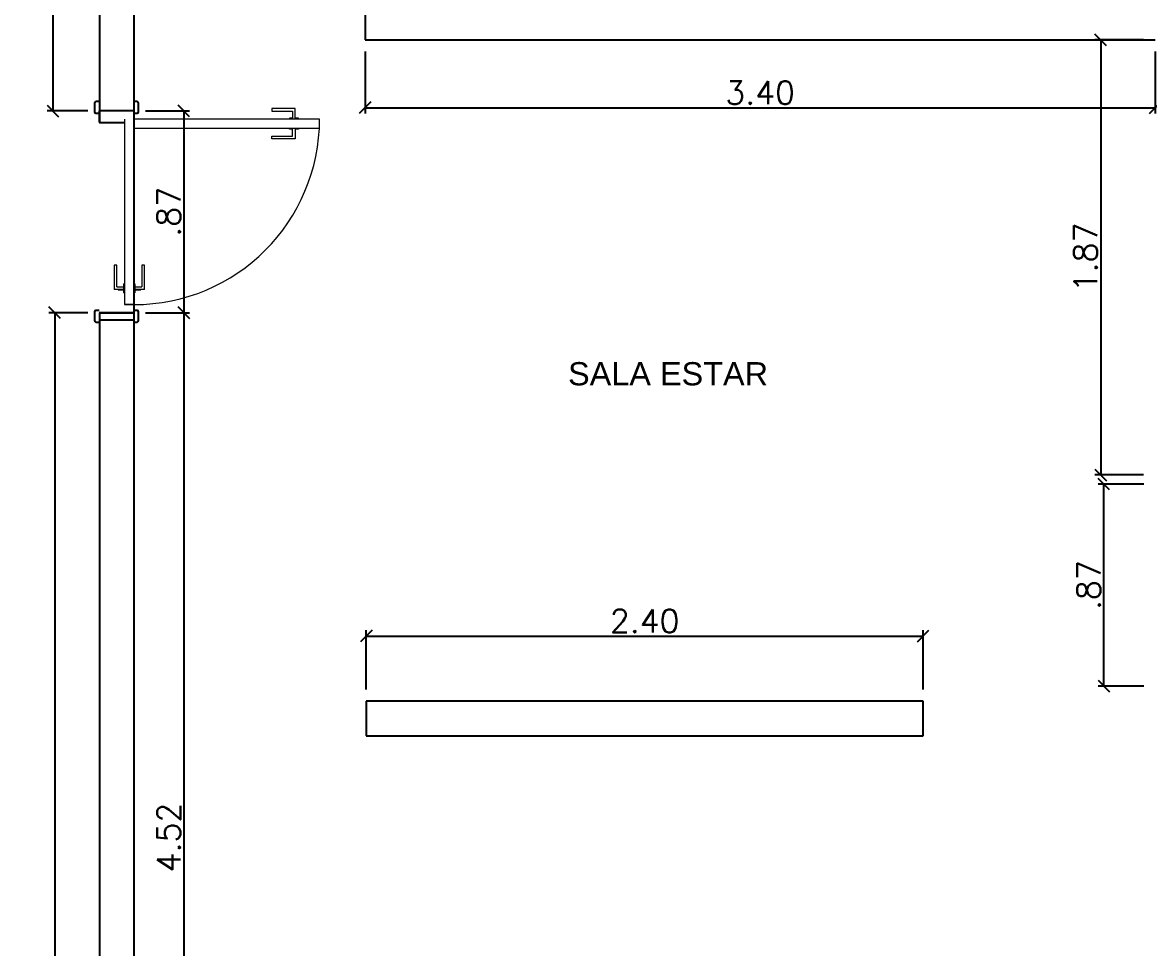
# Model space of a CAD drawing. Header units: metres. Extents: x 49881.8 to 49890.2, y 45902.3 to 45921.9.
# Drawn here: x 49881.775 to 49886.631, y 45906.676 to 45910.667 of the extents above; entities that cross this region are included whole.
import ezdxf

# ---------------------------------------------------------------- set-up
doc = ezdxf.new("R2010")
doc.units = ezdxf.units.M
doc.layers.add('A-FLOR-PATT', color=8, linetype='Continuous', lineweight=9)
doc.layers.add('ARQ-ALVNARIA (Paredes)', color=4, linetype='Continuous')
doc.layers.add('LEGENDAS', color=30, linetype='Continuous')
doc.styles.add('ROMANS', font='romans.shx')
doc.styles.get("Standard").update_dxf_attribs({"font": 'arial.ttf'})
doc.dimstyles.new('1-50', dxfattribs={"dimscale": 0.5, "dimtxt": 0.2, "dimasz": 0.1, "dimexe": 0.05, "dimexo": 0.1, "dimgap": 0.03, "dimtad": 1, "dimzin": 5, "dimdsep": 46, "dimtxsty": 'ROMANS', "dimblk": 'OBLIQUE', "dimcen": 0, "dimclrd": 256, "dimclre": 256, "dimclrt": 2, "dimadec": 0, "dimazin": 0, "dimtfac": 1, "dimtofl": 0, "dimtmove": 2, "dimatfit": 3, "dimfxl": 0.04, "dimtolj": 1, "dimtzin": 1, "dimarcsym": 0})

# ---------------------------------------------------------------- blocks, each defined once
blk = doc.blocks.new('_Oblique')
at = {"color": 0, "linetype": 'ByBlock', "lineweight": -2}
blk.add_line((-0.5, -0.5), (0.5, 0.5), dxfattribs=at)
blk = doc.blocks.new('*D93')
at = {"layer": 'Defpoints', "color": 0, "transparency": 16777216}
for p in [(49882.2554, 45910.2859), (49882.2554, 45909.4159), (49882.4704, 45909.4159)]:
    blk.add_point(p, dxfattribs=at)
at = {"layer": 'LEGENDAS', "lineweight": -2, "transparency": 16777216}
for p, q in [((49882.3054, 45910.2859), (49882.4954, 45910.2859)), ((49882.4704, 45910.2859), (49882.4704, 45909.4159)), ((49882.3054, 45909.4159), (49882.4954, 45909.4159))]:
    blk.add_line(p, q, dxfattribs=at)
at = {"layer": 'LEGENDAS', "lineweight": -2, "transparency": 16777216, "xscale": 0.05, "yscale": 0.05, "zscale": 0.05}
for p, rotation in [((49882.4704, 45910.2859), 90), ((49882.4704, 45909.4159), 270)]:
    blk.add_blockref('_Oblique', p, dxfattribs=dict(at, rotation=rotation))
at = {"layer": 'LEGENDAS', "color": 2, "transparency": 16777216, "insert": (49882.4054, 45909.8509), "char_height": 0.1, "attachment_point": 5, "rotation": 90, "style": 'ROMANS'}
blk.add_mtext('\\A1;.87', dxfattribs=at)
blk = doc.blocks.new('*D94')
at = {"layer": 'Defpoints', "color": 0, "transparency": 16777216}
for p in [(49882.2564, 45909.4159), (49882.2564, 45904.8918), (49882.4704, 45904.8918)]:
    blk.add_point(p, dxfattribs=at)
at = {"layer": 'LEGENDAS', "lineweight": -2, "transparency": 16777216}
for p, q in [((49882.3064, 45909.4159), (49882.4954, 45909.4159)), ((49882.4704, 45909.4159), (49882.4704, 45904.8918)), ((49882.3064, 45904.8918), (49882.4954, 45904.8918))]:
    blk.add_line(p, q, dxfattribs=at)
at = {"layer": 'LEGENDAS', "lineweight": -2, "transparency": 16777216, "xscale": 0.05, "yscale": 0.05, "zscale": 0.05}
for p, rotation in [((49882.4704, 45909.4159), 90), ((49882.4704, 45904.8918), 270)]:
    blk.add_blockref('_Oblique', p, dxfattribs=dict(at, rotation=rotation))
at = {"layer": 'LEGENDAS', "color": 2, "transparency": 16777216, "insert": (49882.4054, 45907.1538), "char_height": 0.1, "attachment_point": 5, "rotation": 90, "style": 'ROMANS'}
blk.add_mtext('\\A1;4.52', dxfattribs=at)
blk = doc.blocks.new('*D109')
at = {"layer": 'Defpoints', "color": 0, "transparency": 16777216}
for p in [(49882.1064, 45913.7518), (49881.906, 45910.2859), (49882.1064, 45910.2859)]:
    blk.add_point(p, dxfattribs=at)
at = {"layer": 'LEGENDAS', "lineweight": -2, "transparency": 16777216}
for p, q in [((49882.0564, 45913.7518), (49881.881, 45913.7518)), ((49881.906, 45913.7518), (49881.906, 45910.2859)), ((49882.0564, 45910.2859), (49881.881, 45910.2859))]:
    blk.add_line(p, q, dxfattribs=at)
at = {"layer": 'LEGENDAS', "lineweight": -2, "transparency": 16777216, "xscale": 0.05, "yscale": 0.05, "zscale": 0.05}
for p, rotation in [((49881.906, 45913.7518), 90), ((49881.906, 45910.2859), 270)]:
    blk.add_blockref('_Oblique', p, dxfattribs=dict(at, rotation=rotation))
at = {"layer": 'LEGENDAS', "color": 2, "transparency": 16777216, "insert": (49881.841, 45912.0188), "char_height": 0.1, "attachment_point": 5, "rotation": 90, "style": 'ROMANS'}
blk.add_mtext('\\A1;3.47', dxfattribs=at)
blk = doc.blocks.new('*D110')
at = {"layer": 'Defpoints', "color": 0, "transparency": 16777216}
for p in [(49882.1064, 45909.4159), (49881.914, 45902.5918), (49882.1064, 45902.5918)]:
    blk.add_point(p, dxfattribs=at)
at = {"layer": 'LEGENDAS', "lineweight": -2, "transparency": 16777216}
for p, q in [((49882.0564, 45909.4159), (49881.889, 45909.4159)), ((49881.914, 45909.4159), (49881.914, 45902.5918)), ((49882.0564, 45902.5918), (49881.889, 45902.5918))]:
    blk.add_line(p, q, dxfattribs=at)
at = {"layer": 'LEGENDAS', "lineweight": -2, "transparency": 16777216, "xscale": 0.05, "yscale": 0.05, "zscale": 0.05}
for p, rotation in [((49881.914, 45909.4159), 90), ((49881.914, 45902.5918), 270)]:
    blk.add_blockref('_Oblique', p, dxfattribs=dict(at, rotation=rotation))
at = {"layer": 'LEGENDAS', "color": 2, "transparency": 16777216, "insert": (49881.849, 45906.0038), "char_height": 0.1, "attachment_point": 5, "rotation": 90, "style": 'ROMANS'}
blk.add_mtext('\\A1;6.82', dxfattribs=at)
blk = doc.blocks.new('*D117')
at = {"layer": 'Defpoints', "color": 0, "transparency": 16777216}
for p in [(49886.4348, 45908.6768), (49886.6574, 45908.6768), (49886.6574, 45907.8068)]:
    blk.add_point(p, dxfattribs=at)
at = {"layer": 'LEGENDAS', "lineweight": -2, "transparency": 16777216}
for p, q in [((49886.6074, 45908.6768), (49886.4098, 45908.6768)), ((49886.4348, 45907.8068), (49886.4348, 45908.6768)), ((49886.6074, 45907.8068), (49886.4098, 45907.8068))]:
    blk.add_line(p, q, dxfattribs=at)
at = {"layer": 'LEGENDAS', "lineweight": -2, "transparency": 16777216, "xscale": 0.05, "yscale": 0.05, "zscale": 0.05}
for p, rotation in [((49886.4348, 45908.6768), 90), ((49886.4348, 45907.8068), 270)]:
    blk.add_blockref('_Oblique', p, dxfattribs=dict(at, rotation=rotation))
at = {"layer": 'LEGENDAS', "color": 2, "transparency": 16777216, "insert": (49886.3698, 45908.2418), "char_height": 0.1, "attachment_point": 5, "rotation": 90, "style": 'ROMANS'}
blk.add_mtext('\\A1;.87', dxfattribs=at)
blk = doc.blocks.new('*D118')
at = {"layer": 'Defpoints', "color": 0, "transparency": 16777216}
for p in [(49885.6564, 45908.0221), (49883.2564, 45907.7418), (49885.6564, 45907.7418)]:
    blk.add_point(p, dxfattribs=at)
at = {"layer": 'LEGENDAS', "lineweight": -2, "transparency": 16777216}
for p, q in [((49883.2564, 45907.7918), (49883.2564, 45908.0471)), ((49883.2564, 45908.0221), (49885.6564, 45908.0221)), ((49885.6564, 45907.7918), (49885.6564, 45908.0471))]:
    blk.add_line(p, q, dxfattribs=at)
at = {"layer": 'LEGENDAS', "lineweight": -2, "transparency": 16777216, "xscale": 0.05, "yscale": 0.05, "zscale": 0.05, "rotation": 180}
blk.add_blockref('_Oblique', (49883.2564, 45908.0221), dxfattribs=at)
at = {"layer": 'LEGENDAS', "lineweight": -2, "transparency": 16777216, "xscale": 0.05, "yscale": 0.05, "zscale": 0.05}
blk.add_blockref('_Oblique', (49885.6564, 45908.0221), dxfattribs=at)
at = {"layer": 'LEGENDAS', "color": 2, "transparency": 16777216, "insert": (49884.4564, 45908.0871), "char_height": 0.1, "attachment_point": 5, "style": 'ROMANS'}
blk.add_mtext('\\A1;2.40', dxfattribs=at)
blk = doc.blocks.new('*D122')
at = {"layer": 'Defpoints', "color": 0, "transparency": 16777216}
for p in [(49886.6564, 45910.5918), (49886.4212, 45908.7168), (49886.6564, 45908.7168)]:
    blk.add_point(p, dxfattribs=at)
at = {"layer": 'LEGENDAS', "lineweight": -2, "transparency": 16777216}
for p, q in [((49886.6064, 45910.5918), (49886.3962, 45910.5918)), ((49886.4212, 45910.5918), (49886.4212, 45908.7168)), ((49886.6064, 45908.7168), (49886.3962, 45908.7168))]:
    blk.add_line(p, q, dxfattribs=at)
at = {"layer": 'LEGENDAS', "lineweight": -2, "transparency": 16777216, "xscale": 0.05, "yscale": 0.05, "zscale": 0.05}
for p, rotation in [((49886.4212, 45910.5918), 90), ((49886.4212, 45908.7168), 270)]:
    blk.add_blockref('_Oblique', p, dxfattribs=dict(at, rotation=rotation))
at = {"layer": 'LEGENDAS', "color": 2, "transparency": 16777216, "insert": (49886.3562, 45909.6543), "char_height": 0.1, "attachment_point": 5, "rotation": 90, "style": 'ROMANS'}
blk.add_mtext('\\A1;1.87', dxfattribs=at)
blk = doc.blocks.new('*D143')
at = {"layer": 'Defpoints', "color": 0, "transparency": 16777216}
for p in [(49883.2514, 45910.5918), (49886.6564, 45910.5918), (49886.6564, 45910.2995)]:
    blk.add_point(p, dxfattribs=at)
at = {"layer": 'LEGENDAS', "lineweight": -2, "transparency": 16777216}
for p, q in [((49883.2514, 45910.5418), (49883.2514, 45910.2745)), ((49886.6564, 45910.5418), (49886.6564, 45910.2745)), ((49883.2514, 45910.2995), (49886.6564, 45910.2995))]:
    blk.add_line(p, q, dxfattribs=at)
at = {"layer": 'LEGENDAS', "lineweight": -2, "transparency": 16777216, "xscale": 0.05, "yscale": 0.05, "zscale": 0.05, "rotation": 180}
blk.add_blockref('_Oblique', (49883.2514, 45910.2995), dxfattribs=at)
at = {"layer": 'LEGENDAS', "lineweight": -2, "transparency": 16777216, "xscale": 0.05, "yscale": 0.05, "zscale": 0.05}
blk.add_blockref('_Oblique', (49886.6564, 45910.2995), dxfattribs=at)
at = {"layer": 'LEGENDAS', "color": 2, "transparency": 16777216, "insert": (49884.9539, 45910.3645), "char_height": 0.1, "attachment_point": 5, "style": 'ROMANS'}
blk.add_mtext('\\A1;3.40', dxfattribs=at)

msp = doc.modelspace()

# ---------------------------------------------------------------- linework, layer by layer
at = {"layer": 'A-FLOR-PATT'}
for p, q in [((49882.8502, 45910.2958), (49882.8502, 45910.2844)), ((49882.9502, 45910.2958), (49882.8502, 45910.2958)), ((49882.9502, 45910.2549), (49882.9502, 45910.2958)), ((49883.0554, 45910.2509), (49882.2554, 45910.2509)), ((49882.8502, 45910.2844), (49882.9387, 45910.2844)), ((49882.9264, 45910.2549), (49882.9264, 45910.2509)), ((49882.9387, 45910.2549), (49882.9264, 45910.2549)), ((49882.9387, 45910.2844), (49882.9387, 45910.2549)), ((49882.9643, 45910.2549), (49882.9502, 45910.2549)), ((49882.9643, 45910.2509), (49882.9643, 45910.2549)), ((49883.0554, 45910.2109), (49883.0554, 45910.2509)), ((49882.2554, 45910.2109), (49883.0554, 45910.2109)), ((49882.9264, 45910.2069), (49882.9264, 45910.2109)), ((49882.9387, 45910.2069), (49882.9264, 45910.2069)), ((49882.9387, 45910.1774), (49882.9387, 45910.2069)), ((49882.9502, 45910.2069), (49882.9502, 45910.1659)), ((49882.9643, 45910.2069), (49882.9502, 45910.2069)), ((49882.9643, 45910.2109), (49882.9643, 45910.2069)), ((49882.8502, 45910.1774), (49882.9387, 45910.1774)), ((49882.8502, 45910.1659), (49882.8502, 45910.1774)), ((49882.9502, 45910.1659), (49882.8502, 45910.1659)), ((49882.1819, 45909.6209), (49882.1704, 45909.6209)), ((49882.1704, 45909.6209), (49882.1704, 45909.516)), ((49882.1819, 45909.5275), (49882.1819, 45909.6209)), ((49882.3003, 45909.6209), (49882.2888, 45909.6209)), ((49882.2888, 45909.6209), (49882.2888, 45909.5275)), ((49882.3003, 45909.516), (49882.3003, 45909.6209)), ((49882.2114, 45909.516), (49882.1704, 45909.516)), ((49882.1819, 45909.5275), (49882.2114, 45909.5275)), ((49882.1868, 45909.5153), (49882.1868, 45909.5162)), ((49882.1868, 45909.5154), (49882.1868, 45909.5153)), ((49882.1868, 45909.5153), (49882.2114, 45909.5153)), ((49882.2154, 45909.5399), (49882.2114, 45909.5399)), ((49882.2114, 45909.5339), (49882.2114, 45909.5399)), ((49882.2114, 45909.5079), (49882.2114, 45909.5339)), ((49882.2594, 45909.5399), (49882.2554, 45909.5399)), ((49882.2594, 45909.5399), (49882.2594, 45909.5339)), ((49882.2594, 45909.5339), (49882.2594, 45909.5079)), ((49882.2594, 45909.5275), (49882.2888, 45909.5275)), ((49882.3003, 45909.516), (49882.2594, 45909.516)), ((49882.2594, 45909.5153), (49882.2854, 45909.5153)), ((49882.2854, 45909.5162), (49882.2854, 45909.5153)), ((49882.2854, 45909.5153), (49882.2854, 45909.5154)), ((49882.2114, 45909.5019), (49882.2114, 45909.5079)), ((49882.2114, 45909.5019), (49882.2154, 45909.5019)), ((49882.2554, 45909.5019), (49882.2594, 45909.5019)), ((49882.2594, 45909.5079), (49882.2594, 45909.5019))]:
    msp.add_line(p, q, dxfattribs=at)
at = {"layer": 'A-FLOR-PATT', "lineweight": 15}
for p, q in [((49882.2154, 45910.2509), (49882.2154, 45909.4509)), ((49882.2554, 45909.4509), (49882.2554, 45910.2509)), ((49882.2154, 45909.4509), (49882.2554, 45909.4509)), ((49882.2534, 45909.4509), (49882.2154, 45909.4509))]:
    msp.add_line(p, q, dxfattribs=at)
at = {"layer": 'A-FLOR-PATT'}
msp.add_arc((49882.2554, 45910.2509), 0.8, 270, 0, dxfattribs=at)
at = {"layer": 'A-FLOR-PATT', "lineweight": 15}
msp.add_arc((49882.1064, 45910.2369), 0.001, 180, 270, dxfattribs=at)
at = {"layer": 'ARQ-ALVNARIA (Paredes)'}
for p, q in [((49882.1064, 45913.7518), (49882.1064, 45910.5918)), ((49882.2564, 45910.5918), (49882.2564, 45913.7518)), ((49883.2514, 45912.6568), (49883.2514, 45910.5918)), ((49882.1064, 45910.5918), (49882.1064, 45910.2359)), ((49882.2564, 45904.8918), (49882.2564, 45910.5918)), ((49883.2514, 45910.5918), (49886.6564, 45910.5918)), ((49882.0854, 45910.3199), (49882.0854, 45910.2819)), ((49882.1054, 45910.3259), (49882.0914, 45910.3259)), ((49882.2694, 45910.3259), (49882.2554, 45910.3259)), ((49882.2754, 45910.2819), (49882.2754, 45910.3199)), ((49882.0914, 45910.2759), (49882.1054, 45910.2759)), ((49882.2554, 45910.2859), (49882.1054, 45910.2859)), ((49882.1054, 45910.2859), (49882.1054, 45910.2369)), ((49882.2554, 45910.2759), (49882.2694, 45910.2759)), ((49882.1064, 45910.2359), (49882.2144, 45910.2359)), ((49882.0854, 45909.4199), (49882.0854, 45909.3819)), ((49882.1054, 45909.4259), (49882.0914, 45909.4259)), ((49882.2554, 45909.4159), (49882.1054, 45909.4159)), ((49882.2554, 45909.4159), (49882.1054, 45909.4159)), ((49882.1054, 45909.4159), (49882.2554, 45909.4159)), ((49882.1064, 45909.4159), (49882.1064, 45902.5918)), ((49882.2694, 45909.4259), (49882.2554, 45909.4259)), ((49882.2754, 45909.3819), (49882.2754, 45909.4199)), ((49882.0914, 45909.3759), (49882.1054, 45909.3759)), ((49882.1054, 45909.3859), (49882.2554, 45909.3859)), ((49882.2554, 45909.3759), (49882.2694, 45909.3759)), ((49885.6564, 45907.7418), (49883.2564, 45907.7418)), ((49883.2564, 45907.7418), (49883.2564, 45907.5918)), ((49885.6564, 45907.5918), (49885.6564, 45907.7418)), ((49883.2564, 45907.5918), (49885.6564, 45907.5918))]:
    msp.add_line(p, q, dxfattribs=at)
for centre, start, end in [((49882.0914, 45910.3199), 90, 180), ((49882.2694, 45910.3199), 0, 90), ((49882.0914, 45910.2819), 180, 270), ((49882.2694, 45910.2819), 270, 0), ((49882.0914, 45909.4199), 90, 180), ((49882.2694, 45909.4199), 0, 90), ((49882.0914, 45909.3819), 180, 270), ((49882.2694, 45909.3819), 270, 0)]:
    msp.add_arc(centre, 0.006, start, end, dxfattribs=at)

# ---------------------------------------------------------------- texts
at = {"layer": 'A-FLOR-PATT', "lineweight": 25, "insert": (49884.1261, 45909.2029), "char_height": 0.1, "attachment_point": 1}
msp.add_mtext_dynamic_manual_height_columns('SALA ESTAR', width=0.946816, gutter_width=12.5, heights=[0.1034], dxfattribs=at)

# ---------------------------------------------------------------- dimensions: what is measured, and where the dimension line sits
at = {"layer": 'LEGENDAS'}
for base, p1, p2, picture, middle in [((49881.906, 45910.2859), (49882.1064, 45913.7518), (49882.1064, 45910.2859), '*D109', (49881.841, 45912.0188)), ((49886.421167466, 45908.7167874217), (49886.656368708, 45910.5917874209), (49886.656368708, 45908.7167874217), '*D122', (49886.356167466, 45909.6542874213)), ((49882.4704, 45909.4159), (49882.2554, 45910.2859), (49882.2554, 45909.4159), '*D93', (49882.4054, 45909.8509)), ((49881.914, 45902.5918), (49882.1064, 45909.4159), (49882.1064, 45902.5918), '*D110', (49881.849, 45906.0038)), ((49882.4704, 45904.8918), (49882.2564, 45909.4159), (49882.2564, 45904.8918), '*D94', (49882.4054, 45907.1538)), ((49886.4348, 45908.6768), (49886.6574, 45907.8068), (49886.6574, 45908.6768), '*D117', (49886.3698, 45908.2418))]:
    dim = msp.add_linear_dim(base=base, p1=p1, p2=p2, angle=90, dimstyle='1-50', dxfattribs=at)
    dim.commit()
    dim.dimension.update_dxf_attribs({"geometry": picture, "text_midpoint": middle})
for base, p1, p2, picture, middle in [((49886.656368708, 45910.2995215918), (49883.2513687084, 45910.5917874209), (49886.656368708, 45910.5917874209), '*D143', (49884.9538687082, 45910.3645215918)), ((49885.6564, 45908.0221), (49883.2564, 45907.7418), (49885.6564, 45907.7418), '*D118', (49884.4564, 45908.0871))]:
    dim = msp.add_linear_dim(base=base, p1=p1, p2=p2, dimstyle='1-50', dxfattribs=at)
    dim.commit()
    dim.dimension.update_dxf_attribs({"geometry": picture, "text_midpoint": middle})

doc.saveas('drawing.dxf')
